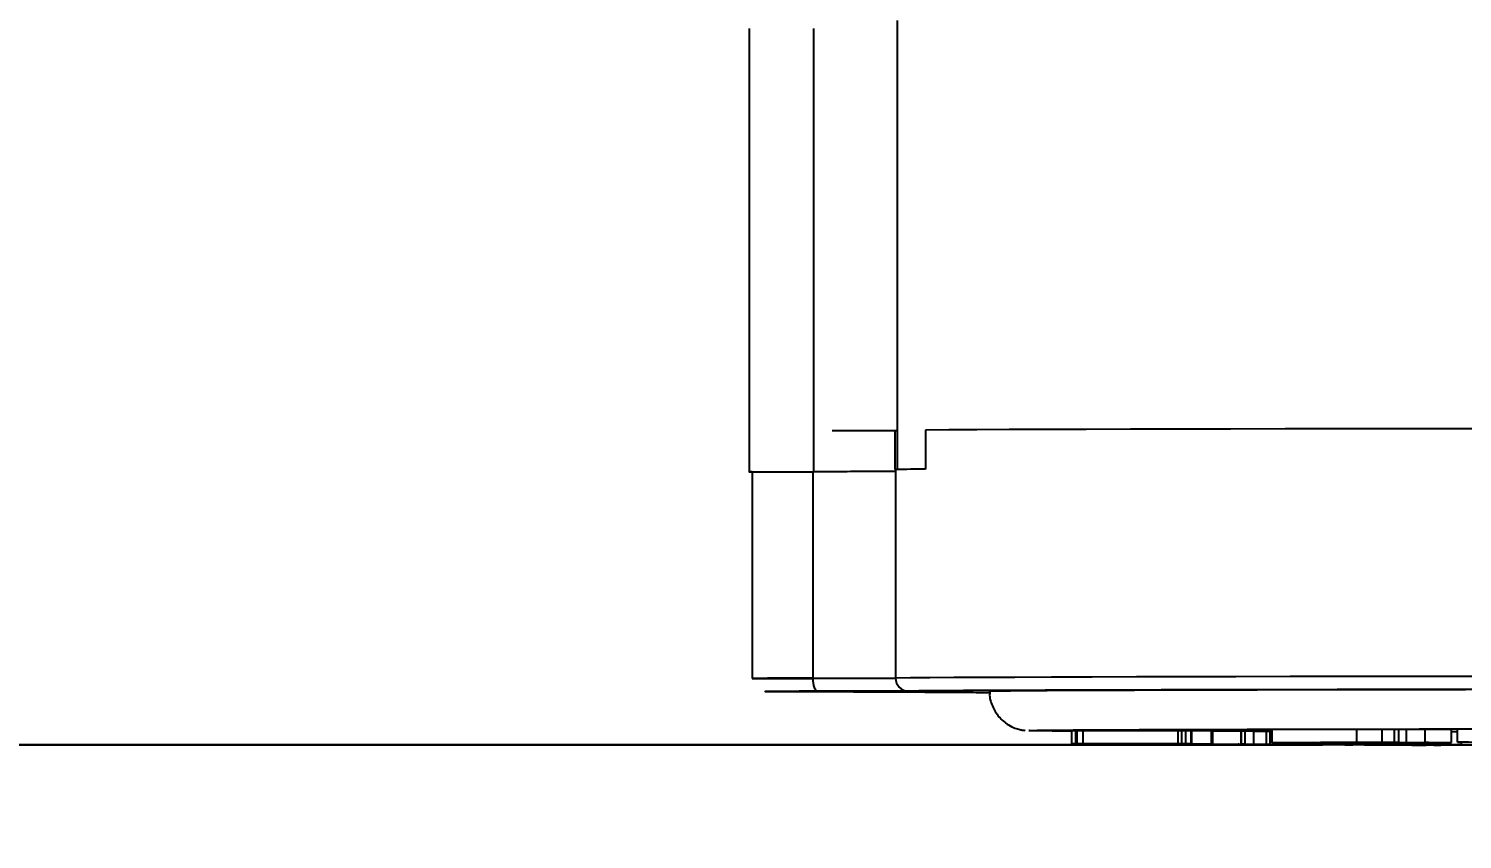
# Model space of a CAD drawing. Header units: millimetres. Extents: x 1890 to 4327, y 775 to 2498.
# Drawn here: x 2864.6 to 2974.5, y 1047.3 to 1109.4 of the extents above; entities that cross this region are included whole.
import ezdxf

# ---------------------------------------------------------------- set-up
doc = ezdxf.new("R2010")
doc.units = ezdxf.units.MM
doc.layers.add('AM_5', color=3, linetype='Continuous', lineweight=25)
doc.styles.add('SLDTEXTSTYLE1', font='txt.shx', dxfattribs={"width": 0.7, "bigfont": 'gbcbig.shx'})
doc.dimstyles.new('SLDDIMSTYLE12$0', dxfattribs={"dimtxt": 12, "dimasz": 10, "dimexe": 0, "dimexo": 0.0625, "dimgap": 0.875, "dimtad": 1, "dimdec": 1, "dimlfac": 1.8, "dimrnd": 1e-09, "dimzin": 12, "dimdsep": 46, "dimtxsty": 'SLDTEXTSTYLE1', "dimcen": 0.09, "dimdle": 8.16, "dimclrd": 3, "dimclre": 3, "dimadec": 0, "dimazin": 3, "dimtfac": 1, "dimtdec": 1, "dimtofl": 0, "dimtmove": 0, "dimatfit": 3, "dimfxl": 0, "dimfrac": 2, "dimtolj": 1, "dimlwd": 5, "dimlwe": 5, "dimarcsym": 0})

# ---------------------------------------------------------------- blocks, each defined once
blk = doc.blocks.new('*D77')
at = {"layer": 'AM_5', "color": 3, "lineweight": 5, "transparency": 16777216}
blk.add_line((3009.58, 1296.08), (2821.59, 1296.08), dxfattribs=at)
at = {"layer": 'AM_5', "color": 3, "linetype": 'Continuous', "lineweight": 5, "transparency": 16777216}
for p, q in [((2821.59, 1286.08), (2821.59, 1064.47)), ((2963.84, 1054.47), (2821.59, 1054.47))]:
    blk.add_line(p, q, dxfattribs=at)
at = {"layer": 'AM_5', "color": 3, "transparency": 16777216}
for points in [[(2819.92, 1286.08), (2823.26, 1286.08), (2821.59, 1296.08)], [(2819.92, 1064.47), (2823.26, 1064.47), (2821.59, 1054.47)]]:
    blk.add_solid(points, dxfattribs=at)
at = {"layer": 'Defpoints', "color": 0, "transparency": 16777216}
for p in [(3009.65, 1296.08), (2821.59, 1054.47), (2963.9, 1054.47)]:
    blk.add_point(p, dxfattribs=at)
at = {"layer": 'AM_5', "color": 0, "transparency": 16777216, "insert": (2814.72, 1121.75), "char_height": 12, "attachment_point": 5, "rotation": 90, "style": 'SLDTEXTSTYLE1'}
blk.add_mtext('\\A1;245', dxfattribs=at)
blk = doc.blocks.new('*D66')
at = {"layer": 'AM_5', "color": 3, "lineweight": 5, "transparency": 16777216}
blk.add_line((2962.82, 1054.54), (2821.77, 1054.54), dxfattribs=at)
at = {"layer": 'AM_5', "color": 3, "linetype": 'Continuous', "lineweight": 5, "transparency": 16777216}
for p, q in [((2821.77, 1044.54), (2821.77, 1019.38)), ((2945.56, 1009.38), (2821.77, 1009.38))]:
    blk.add_line(p, q, dxfattribs=at)
at = {"layer": 'AM_5', "color": 3, "transparency": 16777216}
for points in [[(2820.1, 1044.54), (2823.44, 1044.54), (2821.77, 1054.54)], [(2820.1, 1019.38), (2823.44, 1019.38), (2821.77, 1009.38)]]:
    blk.add_solid(points, dxfattribs=at)
at = {"layer": 'Defpoints', "color": 0, "transparency": 16777216}
for p in [(2962.88, 1054.54), (2821.77, 1009.38), (2945.62, 1009.38)]:
    blk.add_point(p, dxfattribs=at)
at = {"layer": 'AM_5', "color": 0, "transparency": 16777216, "insert": (2814.9, 1031.96), "char_height": 12, "attachment_point": 5, "rotation": 90, "style": 'SLDTEXTSTYLE1'}
blk.add_mtext('\\A1;45', dxfattribs=at)

msp = doc.modelspace()

# ---------------------------------------------------------------- linework, layer by layer
at = {"color": 7, "linetype": 'Continuous', "lineweight": 25}
for p, q in [((2931.235, 1110.064), (2931.235, 1075.637)), ((2919.889, 1109.447), (2919.889, 1075.447)), ((2924.824, 1075.462), (2924.824, 1109.462)), ((2931.045, 1078.635), (2931.045, 1075.635)), ((2931.045, 1078.635), (2931.169, 1078.635)), ((2933.402, 1078.655), (2933.402, 1075.655)), ((2920.111, 1075.448), (2920.111, 1059.605)), ((2924.78, 1059.619), (2924.78, 1075.462)), ((2931.102, 1075.635), (2931.102, 1059.635)), ((2941.311, 1055.605), (2941.366, 1055.607)), ((2944.923, 1055.588), (2944.616, 1055.587)), ((2944.616, 1054.587), (2944.616, 1055.587)), ((2944.986, 1055.587), (2944.923, 1055.588)), ((2944.923, 1054.588), (2944.923, 1055.588)), ((2944.986, 1055.587), (2944.986, 1054.587)), ((2952.776, 1055.589), (2945.475, 1055.586)), ((2945.475, 1054.586), (2945.475, 1055.586)), ((2952.776, 1054.589), (2952.776, 1055.589)), ((2953.354, 1055.591), (2953.048, 1055.591)), ((2953.048, 1054.591), (2953.048, 1055.591)), ((2953.765, 1055.586), (2953.354, 1055.591)), ((2953.354, 1054.591), (2953.354, 1055.591)), ((2953.82, 1055.584), (2953.765, 1055.586)), ((2953.765, 1054.586), (2953.765, 1055.586)), ((2953.823, 1054.584), (2953.823, 1055.584)), ((2955.325, 1054.573), (2955.325, 1055.573)), ((2955.427, 1054.571), (2955.427, 1055.571)), ((2957.592, 1055.553), (2955.427, 1055.551)), ((2957.592, 1054.553), (2957.592, 1055.553)), ((2957.885, 1055.555), (2957.607, 1055.555)), ((2957.607, 1054.555), (2957.607, 1055.555)), ((2958.571, 1055.553), (2957.885, 1055.555)), ((2957.885, 1055.555), (2957.885, 1054.555)), ((2958.571, 1054.553), (2958.571, 1055.553)), ((2959.547, 1055.545), (2958.571, 1055.544)), ((2959.825, 1055.547), (2959.547, 1055.547)), ((2959.547, 1054.547), (2959.547, 1055.547)), ((2959.969, 1055.547), (2959.825, 1055.547)), ((2959.825, 1054.547), (2959.825, 1055.547)), ((2966.46, 1055.691), (2959.969, 1055.671)), ((2959.969, 1054.671), (2959.969, 1055.671)), ((2968.391, 1055.696), (2966.46, 1055.695)), ((2966.46, 1054.695), (2966.46, 1055.695)), ((2968.391, 1054.696), (2968.391, 1055.696)), ((2969.344, 1055.691), (2968.391, 1055.691)), ((2969.344, 1054.691), (2969.344, 1055.691)), ((2970.264, 1055.68), (2969.691, 1055.681)), ((2969.691, 1054.681), (2969.691, 1055.681)), ((2971.692, 1055.685), (2970.264, 1055.68)), ((2970.264, 1054.68), (2970.264, 1055.68)), ((2973.718, 1055.69), (2971.692, 1055.689)), ((2971.692, 1054.689), (2971.692, 1055.689)), ((2973.718, 1054.69), (2973.718, 1055.69)), ((2975.753, 1055.708), (2974.173, 1055.705)), ((2974.173, 1054.705), (2974.173, 1055.705)), ((2944.616, 1054.587), (2944.923, 1054.588)), ((2945.007, 1054.583), (2944.616, 1054.587)), ((2944.923, 1054.588), (2944.986, 1054.587)), ((2945.297, 1054.583), (2945.314, 1054.583)), ((2945.475, 1054.586), (2952.776, 1054.589)), ((2952.923, 1054.587), (2945.622, 1054.584)), ((2946.469, 1054.585), (2946.469, 1054.568)), ((2949.921, 1054.579), (2949.921, 1054.586)), ((2950.879, 1054.543), (2949.933, 1054.547)), ((2949.933, 1054.547), (2950.21, 1054.547)), ((2950.21, 1054.547), (2950.399, 1054.546)), ((2951.156, 1054.543), (2950.879, 1054.543)), ((2950.967, 1054.544), (2951.156, 1054.543)), ((2950.981, 1054.546), (2957.592, 1054.553)), ((2957.365, 1054.552), (2951.123, 1054.545)), ((2951.156, 1054.543), (2951.156, 1054.545)), ((2952.321, 1054.537), (2957.413, 1054.552)), ((2952.321, 1054.537), (2952.321, 1054.547)), ((2952.464, 1054.536), (2952.321, 1054.537)), ((2959.722, 1054.544), (2952.464, 1054.536)), ((2953.104, 1054.59), (2953.048, 1054.591)), ((2953.048, 1054.591), (2953.354, 1054.591)), ((2953.354, 1054.591), (2953.765, 1054.586)), ((2953.765, 1054.586), (2953.746, 1054.584)), ((2958.571, 1054.553), (2954.123, 1054.539)), ((2954.123, 1054.539), (2954.171, 1054.539)), ((2954.171, 1054.539), (2959.58, 1054.545)), ((2954.171, 1054.539), (2954.171, 1054.539)), ((2954.322, 1054.538), (2954.322, 1054.531)), ((2954.666, 1054.528), (2954.359, 1054.53)), ((2956.935, 1054.541), (2956.935, 1054.539)), ((2957.413, 1054.552), (2957.365, 1054.552)), ((2957.75, 1054.555), (2957.607, 1054.555)), ((2957.607, 1054.555), (2957.885, 1054.555)), ((2957.71, 1054.519), (2957.952, 1054.52)), ((2959.395, 1054.515), (2957.71, 1054.519)), ((2957.885, 1054.555), (2958.571, 1054.553)), ((2957.952, 1054.52), (2958.245, 1054.519)), ((2958.86, 1054.519), (2964.523, 1054.529)), ((2959.347, 1054.516), (2959.638, 1054.515)), ((2965.003, 1054.527), (2959.38, 1054.517)), ((2959.638, 1054.515), (2959.395, 1054.515)), ((2959.736, 1054.546), (2959.547, 1054.547)), ((2959.547, 1054.547), (2959.825, 1054.547)), ((2959.572, 1054.53), (2959.572, 1054.544)), ((2959.58, 1054.545), (2959.58, 1054.547)), ((2959.638, 1054.515), (2959.638, 1054.518)), ((2959.825, 1054.547), (2960.77, 1054.543)), ((2959.969, 1054.671), (2966.712, 1054.692)), ((2960.837, 1054.672), (2959.969, 1054.671)), ((2960.493, 1054.543), (2960.304, 1054.544)), ((2960.77, 1054.543), (2960.493, 1054.543)), ((2960.77, 1054.543), (2960.77, 1054.672)), ((2963.111, 1054.679), (2961.611, 1054.675)), ((2961.775, 1054.671), (2961.775, 1054.675)), ((2961.775, 1054.671), (2961.777, 1054.671)), ((2961.777, 1054.671), (2961.777, 1054.675)), ((2962.119, 1054.531), (2963.947, 1054.533)), ((2962.273, 1054.531), (2962.119, 1054.531)), ((2962.335, 1054.539), (2962.335, 1054.671)), ((2962.715, 1054.536), (2962.715, 1054.671)), ((2967.742, 1054.673), (2963.111, 1054.679)), ((2965.081, 1054.686), (2963.663, 1054.681)), ((2963.663, 1054.681), (2968.294, 1054.674)), ((2963.947, 1054.533), (2963.947, 1054.67)), ((2963.947, 1054.533), (2967.026, 1054.525)), ((2964.662, 1054.665), (2965.807, 1054.667)), ((2969.712, 1054.679), (2965.081, 1054.686)), ((2965.196, 1054.673), (2965.196, 1054.676)), ((2965.748, 1054.522), (2965.546, 1054.522)), ((2968.391, 1054.696), (2965.633, 1054.687)), ((2965.633, 1054.687), (2969.29, 1054.682)), ((2967.026, 1054.525), (2965.748, 1054.522)), ((2965.757, 1054.671), (2965.757, 1054.676)), ((2965.807, 1054.667), (2965.807, 1054.675)), ((2965.807, 1054.667), (2967.742, 1054.673)), ((2973.718, 1054.69), (2966.149, 1054.666)), ((2966.46, 1054.695), (2968.391, 1054.696)), ((2966.712, 1054.692), (2966.46, 1054.695)), ((2967.026, 1054.525), (2967.026, 1054.669)), ((2967.04, 1054.669), (2967.04, 1054.501)), ((2967.659, 1054.69), (2967.659, 1054.694)), ((2967.659, 1054.69), (2969.344, 1054.691)), ((2968.294, 1054.681), (2968.294, 1054.674)), ((2968.294, 1054.674), (2969.712, 1054.679)), ((2968.521, 1054.673), (2968.521, 1054.508)), ((2969.691, 1054.681), (2970.264, 1054.68)), ((2970.264, 1054.68), (2971.959, 1054.686)), ((2970.668, 1054.492), (2970.849, 1054.493)), ((2972.725, 1054.489), (2970.668, 1054.492)), ((2970.849, 1054.493), (2971.148, 1054.492)), ((2971.471, 1054.651), (2971.24, 1054.651)), ((2971.471, 1054.651), (2971.471, 1054.683)), ((2971.692, 1054.689), (2973.718, 1054.69)), ((2971.959, 1054.686), (2971.692, 1054.689)), ((2971.774, 1054.492), (2976.048, 1054.505)), ((2974.432, 1054.497), (2972.459, 1054.491)), ((2972.606, 1054.49), (2972.606, 1054.492)), ((2972.606, 1054.49), (2972.906, 1054.489)), ((2972.906, 1054.489), (2972.725, 1054.489)), ((2972.906, 1054.489), (2972.906, 1054.493)), ((2973.645, 1054.512), (2973.645, 1054.689)), ((2974.173, 1054.705), (2977.268, 1054.71)), ((2975.034, 1054.705), (2974.173, 1054.705)), ((2975.759, 1054.495), (2974.432, 1054.497)), ((2974.481, 1054.507), (2974.481, 1054.705))]:
    msp.add_line(p, q, dxfattribs=at)
at = {"color": 7, "linetype": 'Continuous', "lineweight": 25, "flags": 128}
for points in [[(2995.499, 1078.773), (2990.173, 1078.771), (2984.939, 1078.767), (2979.82, 1078.763), (2974.84, 1078.759), (2970.022, 1078.753), (2965.389, 1078.747), (2960.963, 1078.74), (2956.763, 1078.733), (2952.809, 1078.725), (2949.119, 1078.716), (2945.712, 1078.707), (2942.602, 1078.697), (2939.803, 1078.688), (2937.33, 1078.677), (2935.193, 1078.666), (2933.402, 1078.655)], [(2925.131, 1058.617), (2925.063, 1058.637), (2924.997, 1058.694), (2924.936, 1058.787), (2924.883, 1058.911), (2924.839, 1059.063), (2924.806, 1059.236), (2924.786, 1059.424), (2924.78, 1059.619)], [(2995.499, 1059.773), (2990.239, 1059.771), (2985.069, 1059.767), (2980.01, 1059.763), (2975.086, 1059.759), (2970.32, 1059.754), (2965.732, 1059.748), (2961.343, 1059.741), (2957.174, 1059.734), (2953.243, 1059.726), (2949.568, 1059.717), (2946.165, 1059.708), (2943.051, 1059.699), (2940.238, 1059.689), (2937.741, 1059.679), (2935.569, 1059.668), (2933.734, 1059.658), (2932.242, 1059.647), (2931.102, 1059.635)], [(2932.511, 1058.605), (2932.334, 1058.602), (2931.815, 1058.599), (2930.988, 1058.597), (2929.911, 1058.595), (2928.657, 1058.594), (2927.311, 1058.594), (2925.965, 1058.594), (2924.711, 1058.595), (2923.634, 1058.597), (2922.808, 1058.599), (2922.288, 1058.602), (2922.111, 1058.605), (2922.288, 1058.608), (2922.808, 1058.61), (2923.634, 1058.613), (2924.711, 1058.614), (2925.965, 1058.616), (2927.311, 1058.616), (2928.657, 1058.616), (2929.911, 1058.614), (2930.988, 1058.613), (2931.815, 1058.61), (2932.334, 1058.608), (2932.511, 1058.605)], [(2925.131, 1058.592), (2925.063, 1058.611), (2925.056, 1058.615)], [(2932.086, 1058.575), (2931.894, 1058.594), (2931.825, 1058.61)], [(2974.792, 1058.738), (2970.482, 1058.732), (2966.368, 1058.726), (2962.471, 1058.719), (2958.809, 1058.712), (2955.401, 1058.704), (2952.265, 1058.695), (2949.415, 1058.687), (2946.866, 1058.677), (2944.63, 1058.668), (2942.72, 1058.658), (2941.143, 1058.647), (2939.909, 1058.637), (2939.023, 1058.626), (2938.489, 1058.616), (2938.311, 1058.605), (2938.311, 1058.605)]]:
    msp.add_lwpolyline(points, dxfattribs=at)
at = {"color": 7, "linetype": 'Continuous', "lineweight": 25}
for centre, radius, start, end in [((2926.333, 1865.506), 786.885, 269.993192, 270.343129), ((2930.708, 1109.372), 33.739, 270.57375, 270.66978), ((2936.593, 578.021), 497.644, 90.36744, 90.63226), ((2923.774, 629.19), 430.43, 89.86614, 90.48756), ((2923.997, 1562.335), 502.745, 269.55713, 270.08916), ((2925.272, 2101.957), 1042.338, 269.972937, 270.320473), ((2932.094, 1059.627), 0.992, 179.54189, 269.50442)]:
    msp.add_arc(centre, radius, start, end, dxfattribs=at)
for points, knots in [([(2920.111, 1075.444), (2920.012, 1075.445), (2919.758, 1075.448), (2920.14, 1075.452), (2921.147, 1075.456), (2922.742, 1075.46), (2924.13, 1075.461), (2924.824, 1075.462)], [0, 0, 0, 0, 0.13821275, 0.35365956, 0.56910637, 0.78455319, 1, 1, 1, 1]), ([(2931.075, 1075.477), (2930.894, 1075.476), (2930.487, 1075.472), (2929.106, 1075.468), (2927.198, 1075.464), (2925.615, 1075.463), (2924.824, 1075.462)], [0, 0, 0, 0, 0.21032987, 0.47355325, 0.73677662, 1, 1, 1, 1]), ([(2925.131, 1058.617), (2924.578, 1058.617), (2923.444, 1058.615), (2922.135, 1058.612), (2921.297, 1058.609), (2921.021, 1058.605), (2921.297, 1058.601), (2922.135, 1058.597), (2923.444, 1058.594), (2924.578, 1058.593), (2925.131, 1058.592)], [0, 0, 0, 0, 0.122089, 0.25, 0.377911, 0.5, 0.622089, 0.75, 0.877911, 1, 1, 1, 1]), ([(2932.086, 1058.635), (2931.852, 1058.633), (2931.377, 1058.629), (2929.793, 1058.624), (2927.701, 1058.62), (2925.978, 1058.618), (2925.131, 1058.617)], [0, 0, 0, 0, 0.24579633, 0.5, 0.75420367, 1, 1, 1, 1]), ([(2925.131, 1058.592), (2925.978, 1058.592), (2927.701, 1058.59), (2929.793, 1058.586), (2931.377, 1058.58), (2931.852, 1058.576), (2932.086, 1058.575)], [0, 0, 0, 0, 0.24579633, 0.5, 0.75420367, 1, 1, 1, 1]), ([(2995.678, 1058.771), (2993.182, 1058.77), (2988.144, 1058.768), (2980.767, 1058.762), (2973.525, 1058.755), (2966.546, 1058.746), (2959.943, 1058.736), (2953.85, 1058.724), (2948.357, 1058.711), (2943.545, 1058.697), (2939.483, 1058.682), (2936.213, 1058.667), (2933.675, 1058.651), (2932.612, 1058.64), (2932.086, 1058.635)], [0, 0, 0, 0, 0.0799588, 0.1613715, 0.2441424, 0.3288926, 0.4142166, 0.5, 0.5857784, 0.6711024, 0.7558576, 0.8386237, 0.9200388, 1, 1, 1, 1]), ([(2932.086, 1058.575), (2932.618, 1058.569), (2933.691, 1058.558), (2935.826, 1058.545), (2937.63, 1058.537), (2938.325, 1058.533)], [0, 0, 0, 0, 0.3763945, 0.7596333, 1, 1, 1, 1]), ([(2938.333, 1058.602), (2938.326, 1058.551), (2938.277, 1058.176), (2938.493, 1057.474), (2938.98, 1056.626), (2939.636, 1056.076), (2940.223, 1055.795), (2940.635, 1055.675), (2940.919, 1055.627), (2940.989, 1055.621), (2941.031, 1055.617)], [0, 0, 0, 0, 0.0306613, 0.2215242, 0.4125627, 0.6042625, 0.714262, 0.802035, 0.8827548, 1, 1, 1, 1]), ([(2944.616, 1055.56), (2944.397, 1055.562), (2943.442, 1055.567), (2942.413, 1055.578), (2941.469, 1055.591), (2941.364, 1055.6), (2941.311, 1055.605)], [0, 0, 0, 0, 0.0935487, 0.4075636, 0.7037755, 1, 1, 1, 1]), ([(2941.366, 1055.607), (2941.413, 1055.611), (2941.52, 1055.619), (2942.39, 1055.632), (2943.871, 1055.645), (2946.046, 1055.659), (2948.876, 1055.672), (2952.39, 1055.685), (2956.544, 1055.697), (2961.288, 1055.709), (2966.549, 1055.719), (2972.241, 1055.728), (2978.264, 1055.735), (2984.487, 1055.741), (2990.853, 1055.746), (2997.205, 1055.749), (3003.544, 1055.751), (3009.811, 1055.751), (3016.078, 1055.751), (3022.417, 1055.749), (3028.77, 1055.746), (3035.135, 1055.741), (3041.359, 1055.735), (3047.381, 1055.728), (3053.073, 1055.719), (3058.335, 1055.709), (3063.078, 1055.697), (3067.232, 1055.685), (3070.746, 1055.672), (3073.576, 1055.659), (3075.752, 1055.645), (3077.233, 1055.632), (3078.104, 1055.619), (3078.211, 1055.611), (3078.259, 1055.607)], [0, 0, 0, 0, 0.0238278, 0.0532733, 0.0844848, 0.1156987, 0.1479575, 0.1807255, 0.2138422, 0.247136, 0.2804297, 0.3135464, 0.3463145, 0.3785732, 0.4097847, 0.4409986, 0.4704422, 0.4998883, 0.529332, 0.5587781, 0.5899896, 0.6212035, 0.6534622, 0.6862303, 0.719347, 0.7526407, 0.7859345, 0.8190512, 0.8518192, 0.884078, 0.9152894, 0.9465034, 0.9759476, 1, 1, 1, 1]), ([(2945.475, 1055.586), (2945.407, 1055.586), (2945.306, 1055.586), (2945.177, 1055.586), (2945.094, 1055.586), (2945.023, 1055.586), (2945.001, 1055.587), (2944.986, 1055.587)], [0, 0, 0, 0, 0.282258, 0.4158856, 0.5503053, 0.7165567, 1, 1, 1, 1]), ([(2953.105, 1055.589), (2953.106, 1055.589), (2953.111, 1055.589), (2953.065, 1055.589), (2952.974, 1055.589), (2952.869, 1055.589), (2952.797, 1055.589), (2952.776, 1055.589)], [0, 0, 0, 0, 0.1326945, 0.3449021, 0.557282, 0.8755225, 1, 1, 1, 1]), ([(2955.325, 1055.573), (2955.194, 1055.573), (2954.951, 1055.574), (2954.349, 1055.575), (2953.95, 1055.576), (2953.823, 1055.576)], [0, 0, 0, 0, 0.44041487, 0.82280138, 1, 1, 1, 1]), ([(2955.407, 1055.571), (2955.402, 1055.571), (2955.396, 1055.572), (2955.335, 1055.572), (2955.325, 1055.573)], [0, 0, 0, 0, 0.8307195, 1, 1, 1, 1]), ([(2969.691, 1055.681), (2969.656, 1055.682), (2969.594, 1055.683), (2969.469, 1055.685), (2969.384, 1055.686), (2969.344, 1055.686)], [0, 0, 0, 0, 0.4081821, 0.7252723, 1, 1, 1, 1]), ([(2974.173, 1055.51), (2974.158, 1055.51), (2974.062, 1055.511), (2973.835, 1055.511), (2973.645, 1055.512)], [0, 0, 0, 0, 0.1566684, 1, 1, 1, 1]), ([(2944.986, 1054.587), (2945.004, 1054.587), (2945.03, 1054.586), (2945.125, 1054.586), (2945.22, 1054.586), (2945.34, 1054.586), (2945.429, 1054.586), (2945.475, 1054.586)], [0, 0, 0, 0, 0.35696, 0.5062957, 0.6288316, 0.8071132, 1, 1, 1, 1]), ([(2950.197, 1054.577), (2949.529, 1054.577), (2948.467, 1054.576), (2947.074, 1054.577), (2946.139, 1054.578), (2945.428, 1054.58), (2945.129, 1054.581), (2945.026, 1054.583), (2945.007, 1054.583)], [0, 0, 0, 0, 0.2981143, 0.4743939, 0.6200678, 0.7658819, 0.9565068, 1, 1, 1, 1]), ([(2945.622, 1054.584), (2945.571, 1054.584), (2945.484, 1054.584), (2945.382, 1054.584), (2945.319, 1054.584), (2945.31, 1054.584), (2945.306, 1054.583)], [0, 0, 0, 0, 0.2902017, 0.5038203, 0.7630344, 1, 1, 1, 1]), ([(2945.314, 1054.583), (2945.408, 1054.582), (2945.587, 1054.581), (2946.264, 1054.579), (2947.28, 1054.578), (2948.548, 1054.578), (2949.483, 1054.579), (2949.921, 1054.579)], [0, 0, 0, 0, 0.1795953, 0.3437589, 0.4958271, 0.7636966, 1, 1, 1, 1]), ([(2946.5, 1054.568), (2946.492, 1054.569), (2946.451, 1054.569), (2946.744, 1054.571), (2947.428, 1054.573), (2948.646, 1054.575), (2949.644, 1054.575), (2950.135, 1054.576)], [0, 0, 0, 0, 0.036608, 0.1839358, 0.4087722, 0.7086648, 1, 1, 1, 1]), ([(2951.798, 1054.564), (2951.143, 1054.563), (2950.029, 1054.563), (2948.529, 1054.563), (2947.541, 1054.564), (2946.866, 1054.565), (2946.664, 1054.566), (2946.56, 1054.567)], [0, 0, 0, 0, 0.33328488, 0.56668722, 0.73501107, 0.86304174, 1, 1, 1, 1]), ([(2946.86, 1054.567), (2946.83, 1054.568), (2946.77, 1054.568), (2946.962, 1054.569), (2947.42, 1054.571), (2948.566, 1054.572), (2949.669, 1054.573), (2950.418, 1054.574)], [0, 0, 0, 0, 0.0984386, 0.1929593, 0.3270867, 0.5428796, 1, 1, 1, 1]), ([(2951.514, 1054.566), (2950.869, 1054.565), (2949.878, 1054.565), (2948.59, 1054.565), (2947.809, 1054.565), (2947.276, 1054.566), (2946.982, 1054.566), (2946.892, 1054.567), (2946.86, 1054.567)], [0, 0, 0, 0, 0.386905, 0.59384529, 0.74148602, 0.84254662, 0.94434857, 1, 1, 1, 1]), ([(2949.921, 1054.579), (2950.581, 1054.579), (2951.535, 1054.579), (2952.622, 1054.581), (2953.205, 1054.582), (2953.37, 1054.583), (2953.452, 1054.584)], [0, 0, 0, 0, 0.4523033, 0.6539929, 0.8266681, 1, 1, 1, 1]), ([(2950.135, 1054.576), (2950.792, 1054.576), (2951.911, 1054.577), (2953.391, 1054.576), (2954.362, 1054.575), (2955.017, 1054.574), (2955.219, 1054.573), (2955.325, 1054.573)], [0, 0, 0, 0, 0.335879, 0.5723444, 0.7315693, 0.8590321, 1, 1, 1, 1]), ([(2953.737, 1054.582), (2953.621, 1054.582), (2953.389, 1054.58), (2952.556, 1054.578), (2951.445, 1054.577), (2950.594, 1054.577), (2950.197, 1054.577)], [0, 0, 0, 0, 0.2213059, 0.4429514, 0.7404833, 1, 1, 1, 1]), ([(2950.399, 1054.546), (2950.44, 1054.546), (2950.499, 1054.546), (2950.625, 1054.546), (2950.74, 1054.546), (2950.863, 1054.546), (2950.941, 1054.546), (2950.981, 1054.546)], [0, 0, 0, 0, 0.3460999, 0.4934666, 0.642693, 0.8205684, 1, 1, 1, 1]), ([(2950.418, 1054.574), (2951.067, 1054.574), (2952.062, 1054.575), (2953.352, 1054.575), (2954.116, 1054.574), (2954.623, 1054.574), (2954.874, 1054.573), (2954.951, 1054.572), (2954.974, 1054.572)], [0, 0, 0, 0, 0.3973458, 0.609831, 0.7595167, 0.8585918, 0.95839, 1, 1, 1, 1]), ([(2951.123, 1054.545), (2951.077, 1054.545), (2950.998, 1054.545), (2950.921, 1054.545), (2950.888, 1054.545), (2950.901, 1054.544), (2950.945, 1054.544), (2950.967, 1054.544)], [0, 0, 0, 0, 0.227355, 0.3882091, 0.5496794, 0.7768914, 1, 1, 1, 1]), ([(2954.974, 1054.572), (2955.01, 1054.572), (2955.078, 1054.571), (2954.974, 1054.57), (2954.677, 1054.569), (2953.71, 1054.568), (2952.556, 1054.567), (2951.643, 1054.566), (2951.514, 1054.566)], [0, 0, 0, 0, 0.0990131, 0.188639, 0.2779776, 0.4352627, 0.9208036, 1, 1, 1, 1]), ([(2955.325, 1054.573), (2955.381, 1054.572), (2955.493, 1054.571), (2955.214, 1054.569), (2954.453, 1054.567), (2953.275, 1054.565), (2952.255, 1054.564), (2951.798, 1054.564)], [0, 0, 0, 0, 0.1426699, 0.2869001, 0.4591985, 0.7575481, 1, 1, 1, 1]), ([(2952.776, 1054.589), (2952.848, 1054.589), (2952.953, 1054.589), (2953.059, 1054.589), (2953.111, 1054.589), (2953.124, 1054.59), (2953.111, 1054.59), (2953.104, 1054.59)], [0, 0, 0, 0, 0.30392994, 0.43941157, 0.5752405, 0.76653821, 1, 1, 1, 1]), ([(2953.458, 1054.586), (2953.44, 1054.586), (2953.403, 1054.586), (2953.308, 1054.587), (2953.189, 1054.587), (2953.094, 1054.587), (2953.003, 1054.587), (2952.946, 1054.587), (2952.923, 1054.587)], [0, 0, 0, 0, 0.2921955, 0.58744784, 0.71225893, 0.81805092, 0.92407158, 1, 1, 1, 1]), ([(2953.477, 1054.584), (2953.486, 1054.585), (2953.506, 1054.585), (2953.474, 1054.585), (2953.458, 1054.586)], [0, 0, 0, 0, 0.5083024, 1, 1, 1, 1]), ([(2954.354, 1054.531), (2954.348, 1054.531), (2954.324, 1054.532), (2954.73, 1054.534), (2955.603, 1054.537), (2956.482, 1054.538), (2956.935, 1054.539)], [0, 0, 0, 0, 0.0756121, 0.3237082, 0.6513924, 1, 1, 1, 1]), ([(2960.11, 1054.528), (2959.527, 1054.528), (2958.535, 1054.526), (2957.051, 1054.526), (2955.979, 1054.526), (2955.17, 1054.527), (2954.837, 1054.528), (2954.666, 1054.528)], [0, 0, 0, 0, 0.3335281, 0.5675456, 0.7357986, 0.8649124, 1, 1, 1, 1]), ([(2954.928, 1054.529), (2954.852, 1054.529), (2954.705, 1054.53), (2954.728, 1054.531), (2955, 1054.532), (2955.871, 1054.535), (2956.828, 1054.536), (2957.473, 1054.537)], [0, 0, 0, 0, 0.0986508, 0.1910466, 0.3285976, 0.5470935, 1, 1, 1, 1]), ([(2959.572, 1054.53), (2959.003, 1054.529), (2958.128, 1054.528), (2956.922, 1054.527), (2956.126, 1054.527), (2955.528, 1054.527), (2955.142, 1054.528), (2954.983, 1054.529), (2954.928, 1054.529)], [0, 0, 0, 0, 0.3869557, 0.5937935, 0.7403385, 0.8420988, 0.9447777, 1, 1, 1, 1]), ([(2956.935, 1054.539), (2957.521, 1054.54), (2958.521, 1054.541), (2959.99, 1054.541), (2961.037, 1054.541), (2961.826, 1054.54), (2962.16, 1054.539), (2962.335, 1054.539)], [0, 0, 0, 0, 0.3363681, 0.5746453, 0.7319443, 0.859761, 1, 1, 1, 1]), ([(2957.473, 1054.537), (2958.046, 1054.538), (2958.922, 1054.539), (2960.152, 1054.54), (2960.94, 1054.54), (2961.521, 1054.54), (2961.855, 1054.539), (2961.99, 1054.539), (2962.028, 1054.539)], [0, 0, 0, 0, 0.3975275, 0.6073912, 0.7599955, 0.8599042, 0.9604568, 1, 1, 1, 1]), ([(2957.592, 1054.553), (2957.642, 1054.553), (2957.723, 1054.553), (2957.806, 1054.554), (2957.839, 1054.554), (2957.83, 1054.554), (2957.783, 1054.554), (2957.75, 1054.555)], [0, 0, 0, 0, 0.2393069, 0.3883408, 0.5382316, 0.6776492, 1, 1, 1, 1]), ([(2958.245, 1054.519), (2958.303, 1054.519), (2958.385, 1054.519), (2958.536, 1054.519), (2958.66, 1054.519), (2958.771, 1054.519), (2958.835, 1054.519), (2958.86, 1054.519)], [0, 0, 0, 0, 0.362826, 0.512382, 0.662913, 0.871019, 1, 1, 1, 1]), ([(2959.38, 1054.517), (2959.333, 1054.517), (2959.258, 1054.517), (2959.214, 1054.517), (2959.219, 1054.517), (2959.267, 1054.516), (2959.323, 1054.516), (2959.347, 1054.516)], [0, 0, 0, 0, 0.2669555, 0.4295289, 0.5913573, 0.8265325, 1, 1, 1, 1]), ([(2962.028, 1054.539), (2962.109, 1054.538), (2962.263, 1054.538), (2962.297, 1054.537), (2962.152, 1054.535), (2961.438, 1054.533), (2960.469, 1054.531), (2959.67, 1054.53), (2959.572, 1054.53)], [0, 0, 0, 0, 0.0991858, 0.1896046, 0.2798456, 0.4340138, 0.9308289, 1, 1, 1, 1]), ([(2959.58, 1054.545), (2959.63, 1054.545), (2959.711, 1054.545), (2959.794, 1054.545), (2959.827, 1054.546), (2959.818, 1054.546), (2959.77, 1054.546), (2959.736, 1054.546)], [0, 0, 0, 0, 0.2390785, 0.388006, 0.537788, 0.6770745, 1, 1, 1, 1]), ([(2960.304, 1054.544), (2960.27, 1054.544), (2960.211, 1054.544), (2960.082, 1054.544), (2959.963, 1054.544), (2959.839, 1054.544), (2959.763, 1054.544), (2959.722, 1054.544)], [0, 0, 0, 0, 0.2824456, 0.4888331, 0.6493785, 0.8108685, 1, 1, 1, 1]), ([(2962.677, 1054.535), (2962.576, 1054.535), (2962.301, 1054.533), (2961.372, 1054.53), (2960.502, 1054.529), (2960.11, 1054.528)], [0, 0, 0, 0, 0.2427882, 0.6583311, 1, 1, 1, 1]), ([(2961.611, 1054.675), (2961.519, 1054.674), (2961.337, 1054.674), (2961.063, 1054.673), (2960.92, 1054.672), (2960.837, 1054.672)], [0, 0, 0, 0, 0.2971536, 0.5945312, 1, 1, 1, 1]), ([(2965.024, 1054.67), (2964.728, 1054.67), (2964.136, 1054.67), (2963.042, 1054.671), (2962.256, 1054.671), (2961.775, 1054.671)], [0, 0, 0, 0, 0.2800426, 0.5593015, 1, 1, 1, 1]), ([(2961.777, 1054.671), (2962.087, 1054.671), (2962.707, 1054.672), (2963.564, 1054.673), (2964.247, 1054.673), (2964.764, 1054.673), (2965.047, 1054.673), (2965.178, 1054.673), (2965.196, 1054.673)], [0, 0, 0, 0, 0.2778733, 0.555831, 0.7571621, 0.8707407, 0.982618, 1, 1, 1, 1]), ([(2964.637, 1054.53), (2964.498, 1054.53), (2964.291, 1054.531), (2963.935, 1054.531), (2963.442, 1054.531), (2962.894, 1054.531), (2962.445, 1054.531), (2962.273, 1054.531)], [0, 0, 0, 0, 0.2407928, 0.3597767, 0.4617112, 0.7944126, 1, 1, 1, 1]), ([(2962.335, 1054.539), (2962.481, 1054.538), (2962.702, 1054.538), (2962.68, 1054.537), (2962.672, 1054.536)], [0, 0, 0, 0, 0.6594869, 1, 1, 1, 1]), ([(2964.523, 1054.529), (2964.562, 1054.529), (2964.664, 1054.529), (2964.773, 1054.529), (2964.839, 1054.529), (2964.854, 1054.529), (2964.856, 1054.529), (2964.838, 1054.529), (2964.763, 1054.53), (2964.687, 1054.53), (2964.637, 1054.53)], [0, 0, 0, 0, 0.1667091, 0.4386095, 0.4873232, 0.5172064, 0.5418023, 0.5788161, 0.7230841, 1, 1, 1, 1]), ([(2971.24, 1054.651), (2970.984, 1054.652), (2970.364, 1054.656), (2968.105, 1054.661), (2965.985, 1054.664), (2964.662, 1054.665)], [0, 0, 0, 0, 0.2094523, 0.5068834, 1, 1, 1, 1]), ([(2965.835, 1054.527), (2965.806, 1054.527), (2965.72, 1054.527), (2965.602, 1054.527), (2965.501, 1054.528), (2965.446, 1054.528), (2965.416, 1054.528), (2965.34, 1054.528), (2965.2, 1054.527), (2965.078, 1054.527), (2965.003, 1054.527)], [0, 0, 0, 0, 0.124093, 0.3723511, 0.4968376, 0.5175406, 0.5384847, 0.5749387, 0.740211, 1, 1, 1, 1]), ([(2965.833, 1054.67), (2965.815, 1054.67), (2965.779, 1054.67), (2965.654, 1054.67), (2965.475, 1054.67), (2965.249, 1054.67), (2965.099, 1054.67), (2965.024, 1054.67)], [0, 0, 0, 0, 0.08760568, 0.17563974, 0.44506263, 0.72129423, 1, 1, 1, 1]), ([(2965.196, 1054.673), (2965.346, 1054.672), (2965.6, 1054.672), (2965.761, 1054.671), (2965.833, 1054.67), (2965.87, 1054.67), (2965.844, 1054.67), (2965.833, 1054.67)], [0, 0, 0, 0, 0.4076992, 0.6900828, 0.8437541, 0.9341612, 1, 1, 1, 1]), ([(2965.546, 1054.522), (2965.73, 1054.523), (2965.989, 1054.523), (2966.158, 1054.524), (2966.207, 1054.525)], [0, 0, 0, 0, 0.7107569, 1, 1, 1, 1]), ([(2966.215, 1054.525), (2966.218, 1054.525), (2966.232, 1054.525), (2966.11, 1054.526), (2965.944, 1054.526), (2965.835, 1054.527)], [0, 0, 0, 0, 0.0963114, 0.4120788, 1, 1, 1, 1]), ([(2966.149, 1054.666), (2966.7, 1054.665), (2967.718, 1054.664), (2969.087, 1054.661), (2970.507, 1054.658), (2971.196, 1054.654), (2971.432, 1054.652), (2971.471, 1054.651)], [0, 0, 0, 0, 0.2213716, 0.4092764, 0.5964037, 0.9332213, 1, 1, 1, 1]), ([(2967.839, 1054.497), (2967.646, 1054.497), (2967.268, 1054.498), (2967.008, 1054.5), (2967.044, 1054.502), (2967.549, 1054.505), (2968.192, 1054.507), (2968.521, 1054.508)], [0, 0, 0, 0, 0.136914, 0.2692438, 0.4669639, 0.7271795, 1, 1, 1, 1]), ([(2968.037, 1054.497), (2967.919, 1054.497), (2967.688, 1054.498), (2967.538, 1054.499), (2967.587, 1054.501), (2968.101, 1054.504), (2968.809, 1054.506), (2969.28, 1054.507)], [0, 0, 0, 0, 0.0990027, 0.1927602, 0.33517772, 0.55782855, 1, 1, 1, 1]), ([(2969.29, 1054.682), (2969.097, 1054.683), (2968.793, 1054.685), (2968.272, 1054.688), (2967.864, 1054.69), (2967.659, 1054.69)], [0, 0, 0, 0, 0.4622699, 0.7292654, 1, 1, 1, 1]), ([(2972.998, 1054.5), (2972.542, 1054.499), (2971.774, 1054.497), (2970.445, 1054.496), (2969.392, 1054.495), (2968.506, 1054.496), (2968.065, 1054.496), (2967.839, 1054.497)], [0, 0, 0, 0, 0.3352742, 0.5658073, 0.7362761, 0.8649063, 1, 1, 1, 1]), ([(2972.239, 1054.502), (2971.799, 1054.5), (2971.128, 1054.499), (2970.113, 1054.497), (2969.373, 1054.497), (2968.788, 1054.496), (2968.35, 1054.497), (2968.133, 1054.497), (2968.037, 1054.497)], [0, 0, 0, 0, 0.3887842, 0.5945065, 0.7427242, 0.8445202, 0.9311095, 1, 1, 1, 1]), ([(2968.521, 1054.508), (2968.979, 1054.509), (2969.756, 1054.511), (2971.074, 1054.512), (2972.101, 1054.513), (2972.964, 1054.513), (2973.411, 1054.512), (2973.645, 1054.512)], [0, 0, 0, 0, 0.3378841, 0.5736033, 0.7305663, 0.8590603, 1, 1, 1, 1]), ([(2969.344, 1054.691), (2969.288, 1054.69), (2969.199, 1054.689), (2969.251, 1054.688), (2969.301, 1054.687), (2969.326, 1054.687)], [0, 0, 0, 0, 0.4510454, 0.7247717, 1, 1, 1, 1]), ([(2969.28, 1054.507), (2969.723, 1054.508), (2970.393, 1054.51), (2971.444, 1054.511), (2972.172, 1054.512), (2972.768, 1054.512), (2973.164, 1054.511), (2973.355, 1054.511), (2973.414, 1054.511)], [0, 0, 0, 0, 0.3994903, 0.6045786, 0.7583706, 0.8568666, 0.9559842, 1, 1, 1, 1]), ([(2969.326, 1054.687), (2969.385, 1054.686), (2969.489, 1054.685), (2969.612, 1054.683), (2969.665, 1054.682), (2969.691, 1054.681)], [0, 0, 0, 0, 0.3914898, 0.6955835, 1, 1, 1, 1]), ([(2971.148, 1054.492), (2971.219, 1054.492), (2971.318, 1054.492), (2971.467, 1054.492), (2971.575, 1054.492), (2971.685, 1054.492), (2971.743, 1054.492), (2971.774, 1054.492)], [0, 0, 0, 0, 0.34512149, 0.47825, 0.61254326, 0.79238594, 1, 1, 1, 1]), ([(2973.414, 1054.511), (2973.535, 1054.511), (2973.766, 1054.51), (2973.943, 1054.509), (2973.969, 1054.508), (2973.621, 1054.506), (2972.932, 1054.503), (2972.331, 1054.502), (2972.239, 1054.502)], [0, 0, 0, 0, 0.099608, 0.1892079, 0.278687, 0.4316245, 0.9123197, 1, 1, 1, 1]), ([(2972.459, 1054.491), (2972.431, 1054.491), (2972.383, 1054.491), (2972.365, 1054.491), (2972.405, 1054.49), (2972.486, 1054.49), (2972.57, 1054.49), (2972.606, 1054.49)], [0, 0, 0, 0, 0.23926532, 0.39807178, 0.55835728, 0.8110269, 1, 1, 1, 1]), ([(2974.424, 1054.506), (2974.265, 1054.505), (2973.97, 1054.503), (2973.303, 1054.501), (2972.998, 1054.5)], [0, 0, 0, 0, 0.5415287, 1, 1, 1, 1]), ([(2973.645, 1054.512), (2973.844, 1054.511), (2974.244, 1054.51), (2974.497, 1054.509), (2974.456, 1054.508), (2974.441, 1054.507)], [0, 0, 0, 0, 0.3812999, 0.7662938, 1, 1, 1, 1])]:
    msp.add_open_spline(points, degree=3, knots=knots, dxfattribs=at)

# ---------------------------------------------------------------- dimensions: what is measured, and where the dimension line sits
at = {"layer": 'AM_5'}
dim = msp.add_linear_dim(base=(2821.591, 1054.465), p1=(3009.647, 1296.077), p2=(2963.902, 1054.465), angle=90, text='245', dimstyle='SLDDIMSTYLE12$0', override={"dimlfac": 1}, dxfattribs=at)
dim.commit()
dim.dimension.update_dxf_attribs({"geometry": '*D77', "text_midpoint": (2821.591, 1121.747), "dimtype": 160})
dim = msp.add_linear_dim(base=(2821.77, 1009.381), p1=(2962.879, 1054.537), p2=(2945.622, 1009.381), angle=90, text='45', dimstyle='SLDDIMSTYLE12$0', override={"dimlfac": 1, "dimpost": ''}, dxfattribs=at)
dim.commit()
dim.dimension.update_dxf_attribs({"geometry": '*D66', "text_midpoint": (2814.895, 1031.959)})

doc.saveas('drawing.dxf')
